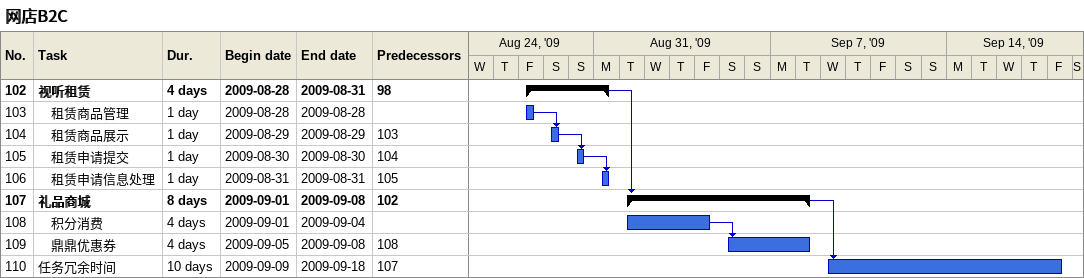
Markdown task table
网店B2C

| ID | Level | Task | Duration | Start | Finish | Predecessors |
|---|---|---|---|---|---|---|
| 102 | 1 | **视听租赁** | 4d | 2009-08-28 | 2009-08-31 | 98 |
| 103 | 2 | 租赁商品管理 | 1d | 2009-08-28 | 2009-08-28 |  |
| 104 | 2 | 租赁商品展示 | 1d | 2009-08-29 | 2009-08-29 | 103 |
| 105 | 2 | 租赁申请提交 | 1d | 2009-08-30 | 2009-08-30 | 104 |
| 106 | 2 | 租赁申请信息处理 | 1d | 2009-08-31 | 2009-08-31 | 105 |
| 107 | 1 | **礼品商城** | 8d | 2009-09-01 | 2009-09-08 | 102 |
| 108 | 2 | 积分消费 | 4d | 2009-09-01 | 2009-09-04 |  |
| 109 | 2 | 鼎鼎优惠券 | 4d | 2009-09-05 | 2009-09-08 | 108 |
| 110 | 1 | 任务冗余时间 | 10d | 2009-09-09 | 2009-09-18 | 107 |
